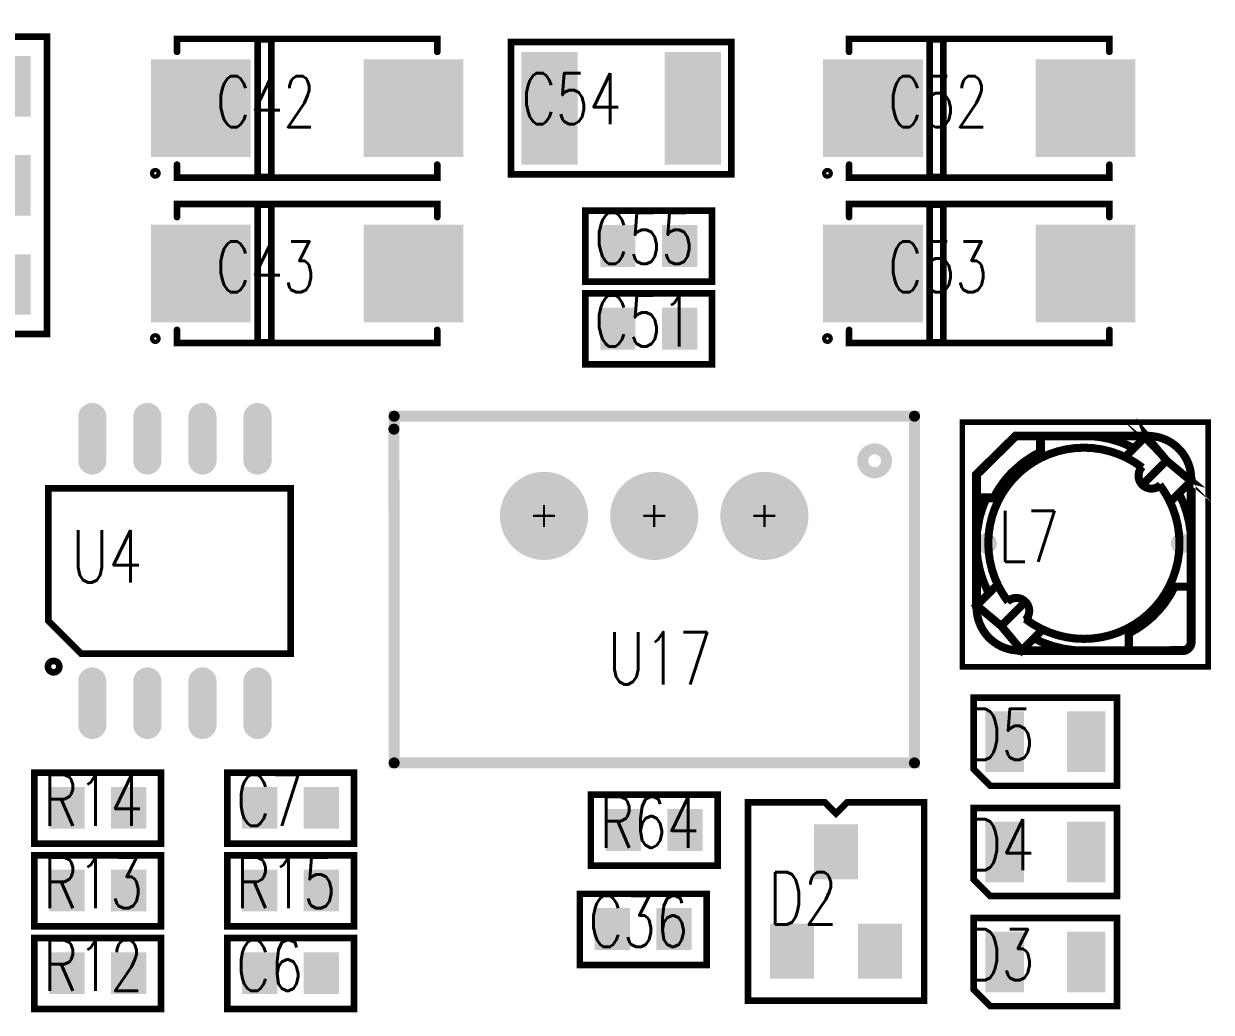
# Model space of a CAD drawing. Extents: x -268 to 95, y -38 to 132.
# Drawn here: x -220.4 to -193.03, y 108.95 to 131.74 of the extents above; entities that cross this region are included whole.
import ezdxf

# ---------------------------------------------------------------- set-up
doc = ezdxf.new("R2010")
doc.units = 0
for name, color, linetype in [('DRIL_NPLTE_THRU_01', 96, 'CONTINUOUS'), ('DRIL_NPLTE_THRU_06', 16, 'CONTINUOUS'), ('DRIL_PLTE_THRU_01', 96, 'CONTINUOUS'), ('DRIL_PLTE_THRU_06', 16, 'CONTINUOUS'), ('DRIL_SYMBOL', 2, 'CONTINUOUS'), ('PADS_BOT', 1, 'CONTINUOUS'), ('PADS_INNER', 3, 'CONTINUOUS'), ('PADS_TOP', 3, 'CONTINUOUS'), ('PART_NAME_26', 255, 'CONTINUOUS'), ('PART_TOP_2DLINE_26', 255, 'CONTINUOUS'), ('PART_TOP_COPPER_26', 255, 'CONTINUOUS')]:
    doc.layers.add(name, color=color, linetype=linetype)
doc.styles.add('W0$1524', font='simplex', dxfattribs={"width": 0.75})
doc.styles.add('W0$2032', font='simplex', dxfattribs={"width": 0.75})

# ---------------------------------------------------------------- blocks, each defined once
blk = doc.blocks.new('SMOOTH_0$1524')
at = {"const_width": 0.0762}
blk.add_lwpolyline([(-0.0381, 0, 1), (0.0381, 0, 1)], format="xyb", close=True, dxfattribs=at)
blk = doc.blocks.new('PART_BODY_TOP_52')
at = {"layer": 'PART_TOP_2DLINE_26', "const_width": 0.1524}
blk.add_lwpolyline([(-1.4605, -0.8255), (-1.4605, 0.8128), (-1.4605, 0.8128), (1.4605, 0.8128), (1.4605, -0.8255), (-1.4605, -0.8255)], dxfattribs=at)
at = {"layer": 'PART_TOP_2DLINE_26'}
for p in [(-1.4605, 0.8128), (-1.4605, 0.8128), (1.4605, 0.8128), (-1.4605, -0.8255), (-1.4605, -0.8255), (1.4605, -0.8255)]:
    blk.add_blockref('SMOOTH_0$1524', p, dxfattribs=at)
blk = doc.blocks.new('DRIL_HOLE_0')
blk.add_lwpolyline([(0, 0, 1), (0, 0, 1)], format="xyb", close=True)
blk = doc.blocks.new('PAD_0')
blk.add_lwpolyline([(0, 0, 1), (0, 0, 1)], format="xyb", close=True)
blk = doc.blocks.new('PAD_1')
at = {"const_width": 0.8128}
blk.add_lwpolyline([(-0.4826, 0), (0.4826, 0)], dxfattribs=at)
blk = doc.blocks.new('STK_TOP_5')
at = {"layer": 'DRIL_PLTE_THRU_01'}
blk.add_blockref('DRIL_HOLE_0', (0, 0), dxfattribs=at)
at = {"layer": 'DRIL_PLTE_THRU_06'}
blk.add_blockref('DRIL_HOLE_0', (0, 0), dxfattribs=at)
at = {"layer": 'PADS_BOT'}
blk.add_blockref('PAD_0', (0, 0), dxfattribs=at)
at = {"layer": 'PADS_INNER'}
blk.add_blockref('PAD_0', (0, 0), dxfattribs=at)
at = {"layer": 'PADS_TOP', "rotation": 90}
blk.add_blockref('PAD_1', (0, 0), dxfattribs=at)
blk = doc.blocks.new('SYM_TOP_4')
for name, p in [('PART_BODY_TOP_52', (0, 0)), ('STK_TOP_5', (-0.7112, 0)), ('STK_TOP_5', (0.7112, 0))]:
    blk.add_blockref(name, p)
blk = doc.blocks.new('PART_TOP_5')
blk.add_blockref('SYM_TOP_4', (0, 0))
at = {"layer": 'PART_NAME_26', "style": 'W0$1524', "width": 0.75}
blk.add_text('C6', height=1.17348, dxfattribs=at).set_placement((-1.25603, -0.4109506667))
blk = doc.blocks.new('PART_TOP_6')
blk.add_blockref('SYM_TOP_4', (0, 0))
at = {"layer": 'PART_NAME_26', "style": 'W0$1524', "width": 0.75}
blk.add_text('C7', height=1.17348, dxfattribs=at).set_placement((-1.25603, -0.4109506667))
blk = doc.blocks.new('PART_TOP_35')
blk.add_blockref('SYM_TOP_4', (0, 0))
at = {"layer": 'PART_NAME_26', "style": 'W0$1524', "width": 0.75}
blk.add_text('C36', height=1.17348, dxfattribs=at).set_placement((-1.25603, -0.4109506667))
blk = doc.blocks.new('PART_BODY_TOP_67')
at = {"layer": 'PART_TOP_2DLINE_26', "const_width": 0.1524}
for points in [[(2.99974, 1.2996333333), (2.99974, 1.6002), (-2.99974, 1.6002), (-2.99974, 1.2996333333)], [(2.99974, -1.2996333333), (2.99974, -1.5997766667), (-2.99974, -1.5997766667), (-2.99974, -1.2996333333)]]:
    blk.add_lwpolyline(points, dxfattribs=at)
at = {"layer": 'PART_TOP_COPPER_26', "const_width": 0.1524}
blk.add_lwpolyline([(-1.143, 1.5875), (-0.8255, 1.5875), (-0.8255, -1.5875), (-1.143, -1.5875)], close=True, dxfattribs=at)
blk.add_lwpolyline([(-3.54838, -1.4998693333, 1), (-3.4510133333, -1.4998693333, 1)], format="xyb", close=True, dxfattribs=at)
at = {"layer": 'PART_TOP_2DLINE_26'}
for p in [(-2.99974, 1.6002), (2.99974, 1.6002), (-2.99974, 1.2996333333), (2.99974, 1.2996333333), (-2.99974, -1.2996333333), (2.99974, -1.2996333333), (-2.99974, -1.5997766667), (2.99974, -1.5997766667)]:
    blk.add_blockref('SMOOTH_0$1524', p, dxfattribs=at)
at = {"layer": 'PART_TOP_COPPER_26'}
for p in [(-1.143, 1.5875), (-0.8255, 1.5875), (-1.143, -1.5875), (-0.8255, -1.5875)]:
    blk.add_blockref('SMOOTH_0$1524', p, dxfattribs=at)
blk = doc.blocks.new('PAD_5')
at = {"const_width": 2.2495933333}
blk.add_lwpolyline([(-1.1497733333, 0), (1.1497733333, 0)], dxfattribs=at)
blk = doc.blocks.new('STK_TOP_22')
at = {"layer": 'DRIL_NPLTE_THRU_01'}
blk.add_blockref('DRIL_HOLE_0', (0, 0), dxfattribs=at)
at = {"layer": 'DRIL_NPLTE_THRU_06'}
blk.add_blockref('DRIL_HOLE_0', (0, 0), dxfattribs=at)
at = {"layer": 'PADS_BOT'}
blk.add_blockref('PAD_0', (0, 0), dxfattribs=at)
at = {"layer": 'PADS_INNER'}
blk.add_blockref('PAD_0', (0, 0), dxfattribs=at)
at = {"layer": 'PADS_TOP'}
blk.add_blockref('PAD_5', (0, 0), dxfattribs=at)
blk = doc.blocks.new('SYM_TOP_19')
for name, p in [('PART_BODY_TOP_67', (0, 0)), ('STK_TOP_22', (-2.44983, 0)), ('STK_TOP_22', (2.44983, 0))]:
    blk.add_blockref(name, p)
blk = doc.blocks.new('PART_TOP_41')
blk.add_blockref('SYM_TOP_19', (0, 0))
at = {"layer": 'PART_NAME_26', "style": 'W0$1524', "width": 0.75}
blk.add_text('C42', height=1.17348, dxfattribs=at).set_placement((-2.1001566667, -0.432964))
blk = doc.blocks.new('PART_TOP_42')
blk.add_blockref('SYM_TOP_19', (0, 0))
at = {"layer": 'PART_NAME_26', "style": 'W0$1524', "width": 0.75}
blk.add_text('C43', height=1.17348, dxfattribs=at).set_placement((-2.1001566667, -0.432964))
blk = doc.blocks.new('PART_TOP_50')
blk.add_blockref('SYM_TOP_4', (0, 0))
at = {"layer": 'PART_NAME_26', "style": 'W0$1524', "width": 0.75}
blk.add_text('C51', height=1.17348, dxfattribs=at).set_placement((-1.25603, -0.4109506667))
blk = doc.blocks.new('PART_TOP_51')
blk.add_blockref('SYM_TOP_19', (0, 0))
at = {"layer": 'PART_NAME_26', "style": 'W0$1524', "width": 0.75}
blk.add_text('C52', height=1.17348, dxfattribs=at).set_placement((-2.1001566667, -0.432964))
blk = doc.blocks.new('PART_TOP_52')
blk.add_blockref('SYM_TOP_19', (0, 0))
at = {"layer": 'PART_NAME_26', "style": 'W0$1524', "width": 0.75}
blk.add_text('C53', height=1.17348, dxfattribs=at).set_placement((-2.1001566667, -0.432964))
blk = doc.blocks.new('PART_BODY_TOP_74')
at = {"layer": 'PART_TOP_2DLINE_26', "const_width": 0.1524}
blk.add_lwpolyline([(2.54, -1.143), (2.54, -1.524), (-2.54, -1.524), (-2.54, 1.524), (2.54, 1.524), (2.54, -1.143)], dxfattribs=at)
at = {"layer": 'PART_TOP_2DLINE_26'}
for p in [(-2.54, 1.524), (2.54, 1.524), (2.54, -1.143), (2.54, -1.143), (-2.54, -1.524), (2.54, -1.524)]:
    blk.add_blockref('SMOOTH_0$1524', p, dxfattribs=at)
blk = doc.blocks.new('PAD_6')
at = {"const_width": 1.2954}
blk.add_lwpolyline([(-1.3000566667, 0), (1.3000566667, 0)], dxfattribs=at)
blk = doc.blocks.new('STK_TOP_29')
at = {"layer": 'DRIL_PLTE_THRU_01'}
blk.add_blockref('DRIL_HOLE_0', (0, 0), dxfattribs=at)
at = {"layer": 'DRIL_PLTE_THRU_06'}
blk.add_blockref('DRIL_HOLE_0', (0, 0), dxfattribs=at)
at = {"layer": 'PADS_BOT'}
blk.add_blockref('PAD_0', (0, 0), dxfattribs=at)
at = {"layer": 'PADS_INNER'}
blk.add_blockref('PAD_0', (0, 0), dxfattribs=at)
at = {"layer": 'PADS_TOP', "rotation": 90}
blk.add_blockref('PAD_6', (0, 0), dxfattribs=at)
blk = doc.blocks.new('SYM_TOP_26')
for name, p in [('STK_TOP_29', (-1.651, 0)), ('STK_TOP_29', (1.651, 0)), ('PART_BODY_TOP_74', (0, 0))]:
    blk.add_blockref(name, p)
blk = doc.blocks.new('PART_TOP_53')
blk.add_blockref('SYM_TOP_26', (0, 0))
at = {"layer": 'PART_NAME_26', "style": 'W0$1524', "width": 0.75}
blk.add_text('C54', height=1.17348, dxfattribs=at).set_placement((-2.2931966667, -0.3635373333))
blk = doc.blocks.new('PART_TOP_54')
blk.add_blockref('SYM_TOP_4', (0, 0))
at = {"layer": 'PART_NAME_26', "style": 'W0$1524', "width": 0.75}
blk.add_text('C55', height=1.17348, dxfattribs=at).set_placement((-1.25603, -0.4109506667))
blk = doc.blocks.new('PART_BODY_TOP_58')
at = {"layer": 'PART_TOP_2DLINE_26', "const_width": 0.1524}
blk.add_lwpolyline([(-2.032, -2.286), (-2.032, 2.286), (-0.254, 2.286), (0, 2.032), (0.254, 2.286), (2.032, 2.286), (2.032, -2.286), (-2.032, -2.286)], dxfattribs=at)
at = {"layer": 'PART_TOP_2DLINE_26'}
for p in [(-2.032, 2.286), (-0.254, 2.286), (0.254, 2.286), (2.032, 2.286), (0, 2.032), (-2.032, -2.286), (-2.032, -2.286), (2.032, -2.286)]:
    blk.add_blockref('SMOOTH_0$1524', p, dxfattribs=at)
blk = doc.blocks.new('PAD_8')
at = {"const_width": 1.016}
blk.add_lwpolyline([(-0.635, 0), (0.635, 0)], dxfattribs=at)
blk = doc.blocks.new('STK_TOP_13')
at = {"layer": 'DRIL_PLTE_THRU_01'}
blk.add_blockref('DRIL_HOLE_0', (0, 0), dxfattribs=at)
at = {"layer": 'DRIL_PLTE_THRU_06'}
blk.add_blockref('DRIL_HOLE_0', (0, 0), dxfattribs=at)
at = {"layer": 'PADS_BOT'}
blk.add_blockref('PAD_0', (0, 0), dxfattribs=at)
at = {"layer": 'PADS_INNER'}
blk.add_blockref('PAD_0', (0, 0), dxfattribs=at)
at = {"layer": 'PADS_TOP', "rotation": 90}
blk.add_blockref('PAD_8', (0, 0), dxfattribs=at)
blk = doc.blocks.new('SYM_TOP_10')
for name, p in [('PART_BODY_TOP_58', (0, 0)), ('STK_TOP_13', (0, 1.143)), ('STK_TOP_13', (-1.016, -1.143)), ('STK_TOP_13', (1.016, -1.143))]:
    blk.add_blockref(name, p)
blk = doc.blocks.new('PART_TOP_68')
blk.add_blockref('SYM_TOP_10', (0, 0))
at = {"layer": 'PART_NAME_26', "style": 'W0$2032', "width": 0.75}
blk.add_text('D2', height=1.20904, dxfattribs=at).set_placement((-1.5574433333, -0.5302246667))
blk = doc.blocks.new('PART_BODY_TOP_76')
at = {"layer": 'PART_TOP_2DLINE_26', "const_width": 0.1524}
blk.add_lwpolyline([(-1.524, 1.016), (1.651, 1.016), (1.651, -1.016), (-1.27, -1.016), (-1.651, -0.635), (-1.651, 1.016), (-1.524, 1.016)], dxfattribs=at)
at = {"layer": 'PART_TOP_2DLINE_26'}
for p in [(-1.651, 1.016), (-1.524, 1.016), (-1.524, 1.016), (1.651, 1.016), (-1.651, -0.635), (-1.27, -1.016), (1.651, -1.016)]:
    blk.add_blockref('SMOOTH_0$1524', p, dxfattribs=at)
blk = doc.blocks.new('PAD_9')
at = {"const_width": 0.889}
blk.add_lwpolyline([(-0.6985, 0), (0.6985, 0)], dxfattribs=at)
blk = doc.blocks.new('STK_TOP_31')
at = {"layer": 'DRIL_PLTE_THRU_01'}
blk.add_blockref('DRIL_HOLE_0', (0, 0), dxfattribs=at)
at = {"layer": 'DRIL_PLTE_THRU_06'}
blk.add_blockref('DRIL_HOLE_0', (0, 0), dxfattribs=at)
at = {"layer": 'PADS_BOT'}
blk.add_blockref('PAD_0', (0, 0), dxfattribs=at)
at = {"layer": 'PADS_INNER'}
blk.add_blockref('PAD_0', (0, 0), dxfattribs=at)
at = {"layer": 'PADS_TOP', "rotation": 90}
blk.add_blockref('PAD_9', (0, 0), dxfattribs=at)
blk = doc.blocks.new('SYM_TOP_28')
for name, p in [('STK_TOP_31', (-0.9398, 0)), ('STK_TOP_31', (0.9398, 0)), ('PART_BODY_TOP_76', (0, 0))]:
    blk.add_blockref(name, p)
blk = doc.blocks.new('PART_TOP_69')
blk.add_blockref('SYM_TOP_28', (0, 0))
at = {"layer": 'PART_NAME_26', "style": 'W0$1524', "width": 0.75}
blk.add_text('D3', height=1.17348, dxfattribs=at).set_placement((-1.80086, -0.4168773333))
blk = doc.blocks.new('PART_TOP_70')
blk.add_blockref('SYM_TOP_28', (0, 0))
at = {"layer": 'PART_NAME_26', "style": 'W0$1524', "width": 0.75}
blk.add_text('D4', height=1.17348, dxfattribs=at).set_placement((-1.80086, -0.4168773333))
blk = doc.blocks.new('PART_TOP_71')
blk.add_blockref('SYM_TOP_28', (0, 0))
at = {"layer": 'PART_NAME_26', "style": 'W0$1524', "width": 0.75}
blk.add_text('D5', height=1.17348, dxfattribs=at).set_placement((-1.80086, -0.4168773333))
blk = doc.blocks.new('SMOOTH_0$127')
at = {"const_width": 0.0635}
blk.add_lwpolyline([(-0.03175, 0, 1), (0.03175, 0, 1)], format="xyb", close=True, dxfattribs=at)
blk = doc.blocks.new('PART_BODY_TOP_65')
at = {"layer": 'PART_TOP_2DLINE_26'}
for points, const_width in [([(-2.80162, -2.8448), (-2.80162, 2.794), (2.86258, 2.794), (2.86258, -2.8448), (-2.80162, -2.8448)], 0.127), ([(-1.0291233333, 2.0963466667), (-1.0291233333, 2.4519466667), (-1.5616766667, 2.4519466667), (-2.4502533333, 1.5781866667), (-2.4502533333, 1.0786533333), (-2.0861866667, 1.0786533333), (-2.06502, 1.1192933333), (-2.0349633333, 1.1730566667), (-2.0032133333, 1.2259733333), (-1.9706166667, 1.2780433333), (-1.86436, 1.42875), (-1.82626, 1.4765866667), (-1.7873133333, 1.524), (-1.7470966667, 1.5701433333), (-1.70561, 1.6150166667), (-1.6628533333, 1.6590433333), (-1.4334066667, 1.8613966667), (-1.3843, 1.8982266667), (-1.17856, 2.0328466667), (-1.12522, 2.0633266667), (-1.01473, 2.11963), (-0.99187, 2.0734866667), (-1.0460566667, 2.0463933333), (-1.09982, 2.01803), (-1.15189, 1.9883966667), (-1.35382, 1.8571633333), (-1.4012333333, 1.82118), (-1.4943666667, 1.7454033333), (-1.53924, 1.70561), (-1.5832666667, 1.66497), (-1.6264466667, 1.62306), (-1.66751, 1.5803033333), (-1.70815, 1.5358533333), (-1.74752, 1.49098), (-1.8588566667, 1.3495866667), (-1.89357, 1.30048), (-1.9896666667, 1.1476566667), (-2.0193, 1.0951633333), (-2.05486, 1.0270066667), (-2.5019, 1.0270066667), (-2.5019, 1.6002), (-1.58242, 2.5035933333), (-0.9774766667, 2.5035933333), (-0.9774766667, 2.0963466667), (-1.0291233333, 2.0963466667)], 0.1524), ([(-1.58242, 2.5035933333), (1.4321366667, 2.5035933333), (1.4321366667, 2.4519466667), (-1.5616766667, 2.4519466667)], 0.1524), ([(-0.00127, 2.4947033333), (0.24638, 2.4824266667), (0.3437466667, 2.4709966667), (0.3920066667, 2.4638), (0.62865, 2.41427), (0.6747933333, 2.4019933333), (0.7209366667, 2.3884466667), (0.7662333333, 2.3740533333), (0.81153, 2.3592366667), (0.9444566667, 2.30886), (0.98806, 2.2906566667), (1.03124, 2.2711833333), (1.1578166667, 2.2098), (1.143, 2.1797433333), (1.0176933333, 2.2411266667), (0.93218, 2.2779566667), (0.889, 2.2957366667), (0.8009466667, 2.32791), (0.7564966667, 2.3427266667), (0.7112, 2.3566966667), (0.6206066667, 2.38252), (0.5744633333, 2.39395), (0.52832, 2.4045333333), (0.38735, 2.4312033333), (0.3395133333, 2.4384), (0.2434166667, 2.44983), (-0.0016933333, 2.4616833333), (-0.00127, 2.4947033333)], 0.1524), ([(-2.5019, 1.6002), (-2.5019, -1.43002), (-2.4502533333, -1.43002), (-2.4502533333, 1.5781866667)], 0.1524), ([(-2.20726, -1.1561233333), (-2.2690666667, -1.0295466667), (-2.28854, -0.9863666667), (-2.3067433333, -0.9427633333), (-2.35712, -0.8098366667), (-2.3719366667, -0.76454), (-2.38633, -0.71882), (-2.3998766667, -0.6731), (-2.4121533333, -0.6269566667), (-2.4616833333, -0.3903133333), (-2.46888, -0.3420533333), (-2.47523, -0.29337), (-2.48031, -0.2446866667), (-2.4925866667, 0.0033866667), (-2.4892, 0.13843), (-2.48285, 0.22733), (-2.4786166667, 0.27178), (-2.4731133333, 0.3158066667), (-2.46761, 0.35941), (-2.4608366667, 0.4030133333), (-2.4451733333, 0.48895), (-2.4367066667, 0.5317066667), (-2.42697, 0.5744633333), (-2.41681, 0.6163733333), (-2.4058033333, 0.6582833333), (-2.35458, 0.82296), (-2.3401866667, 0.8636), (-2.32537, 0.9033933333), (-2.3092833333, 0.9427633333), (-2.27584, 1.02108), (-2.25806, 1.0600266667), (-2.2280033333, 1.0460566667), (-2.2788033333, 0.9304866667), (-2.29362, 0.89154), (-2.3092833333, 0.85217), (-2.3232533333, 0.8128), (-2.37363, 0.6498166667), (-2.3846366667, 0.60833), (-2.39522, 0.5668433333), (-2.4405166667, 0.3119966667), (-2.44602, 0.2683933333), (-2.44983, 0.22479), (-2.45618, 0.13716), (-2.4595666667, 0.00381), (-2.4477133333, -0.2413), (-2.44221, -0.2891366667), (-2.4362833333, -0.3373966667), (-2.4290866667, -0.38481), (-2.4024166667, -0.52578), (-2.3918333333, -0.5723466667), (-2.3804033333, -0.6180666667), (-2.3681266667, -0.6637866667), (-2.35458, -0.7090833333), (-2.34061, -0.7539566667), (-2.3257933333, -0.79883), (-2.31013, -0.8428566667), (-2.29362, -0.88646), (-2.2762633333, -0.9300633333), (-2.25806, -0.97282), (-2.23901, -1.016), (-2.1776266667, -1.1408833333), (-2.20726, -1.1561233333)], 0.1524), ([(-1.33731, -1.3555133333), (-1.8956866667, -1.9143133333), (-1.9193933333, -1.89103), (-1.3605933333, -1.33223), (-1.33731, -1.3555133333)], 0.1524)]:
    blk.add_lwpolyline(points, dxfattribs=dict(at, const_width=const_width))
at = {"layer": 'PART_TOP_2DLINE_26', "const_width": 0.1524}
for points in [[(1.91643, 1.8978033333), (1.3580533333, 1.3394266667), (1.33477, 1.36271), (1.8931466667, 1.9210866667), (1.91643, 1.8978033333), (1.905, 1.9096566667), (2.46888, 1.4393333333), (2.4722666667, 1.4380633333, 0.0082905039), (2.4731133333, 1.4842066667, 0.4142135624), (1.4791266667, 2.4781933333, 0.009163235), (1.4334066667, 2.4773466667), (1.4346766667, 2.47396), (1.905, 1.9096566667), (1.9155833333, 1.9223566667), (2.4769233333, 1.45415), (2.45618, 1.4600766667, -0.0008726648), (2.45618, 1.4842066667, 0.4142135624), (1.4791266667, 2.4616833333, 0.0008726648), (1.4575366667, 2.46126), (1.44907, 2.4824266667), (1.9177, 1.92024), (1.8923, 1.8990733333), (1.4202833333, 2.46507), (1.4088533333, 2.49301, -0.0157092553), (1.4778566667, 2.49555, -0.4142135624), (2.49047, 1.48336, -0.0143999615), (2.48793, 1.4156266667), (2.4604133333, 1.4245166667), (1.8944166667, 1.8969566667), (1.9155833333, 1.9223566667), (1.4329833333, 2.50063), (0.9199033333, 1.9871266667, -0.05284532), (1.3224933333, 1.7445566667), (1.34239, 1.7712266667, 0.0475961146), (0.9762066667, 1.9968633333), (1.4308666667, 2.4515233333), (1.8944166667, 1.8969566667), (2.4464433333, 1.4359466667), (1.9922066667, 0.9812866667, 0.0493455448), (1.7555633333, 1.3610166667, -0.1957391113), (1.5578666667, 1.2797366667, -0.4142135624), (1.2755033333, 1.5621, -0.1803788929), (1.3453533333, 1.74752), (1.31953, 1.7682633333, 0.1799283993), (1.2424833333, 1.5621, 0.4142135624), (1.55702, 1.2475633333, 0.1664456375), (1.75006, 1.3136033333, -0.0467215092), (1.9642666667, 0.9622366667), (1.98247, 0.9249833333), (2.49555, 1.4380633333), (1.9155833333, 1.9223566667)], [(-1.2454466667, -1.55448, -0.1664456375), (-1.3114866667, -1.74752, 0.1610692276), (-0.0008466667, -2.1835533333, 0.4142135624), (2.1860933333, 0.0033866667, 0.163308279), (1.7394766667, 1.3275733333), (1.7661466667, 1.3470466667, -0.163308279), (2.2191133333, 0.0033866667, -0.4142135624), (-0.0016933333, -2.21742, -0.1651006682), (-1.3593233333, -1.75387, 0.1961921999), (-1.27762, -1.55575, 0.4142135624), (-1.5604066667, -1.2729633333, 0.1961921999), (-1.7585266667, -1.3542433333, -0.1651006682), (-2.2220766667, 0.0033866667, -0.4142135624), (-0.00127, 2.2241933333, -0.1651006682), (1.35636, 1.7610666667, 0.1966453661), (1.2746566667, 1.5625233333, 0.4137024596), (1.55702, 1.2805833333, 0.1812800931), (1.74244, 1.35001), (1.7631833333, 1.32461, -0.1799283993), (1.55702, 1.24714, -0.4142135624), (1.2424833333, 1.5616766667, -0.1664456375), (1.3085233333, 1.7547166667, 0.1610692276), (-0.0021166667, 2.1911733333, 0.4142135624), (-2.1886333333, 0.0042333333, 0.1619646581), (-1.7521766667, -1.3064066667), (-1.7661466667, -1.3174133333), (-1.74498, -1.3432366667, -0.1803788929), (-1.55956, -1.2733866667, -0.4142135624), (-1.27762, -1.5553266667, -0.1966453661), (-1.3589, -1.75387, 0.0502203722), (-0.97917, -1.9896666667), (-1.43383, -2.44475), (-1.89484, -1.8923), (-2.4494066667, -1.42875), (-1.9947466667, -0.97409, 0.0480334445), (-1.7686866667, -1.3402733333), (-1.74244, -1.3208, -0.0545956866), (-1.98501, -0.9177866667), (-2.4985133333, -1.4308666667), (-1.92024, -1.9134666667), (-1.4359466667, -2.4938566667), (-0.92202, -1.97993, -0.0515327576), (-1.3114866667, -1.7479433333, 0.1651006682), (-1.2454466667, -1.55448, 0.4142135624), (-1.55956, -1.2403666667, 0.1803788929), (-1.7661466667, -1.3174133333), (-1.7521766667, -1.3064066667, -0.1664456375), (-1.55956, -1.2403666667)], [(2.2733, -2.4870833333), (1.01854, -2.4870833333), (1.01854, -2.0620566667, 0.1664456375), (2.07772, -0.9889066667), (2.1073533333, -1.0037233333, -0.1646524745), (1.05156, -2.0828), (1.05156, -2.4540633333), (2.2876933333, -2.45364, 0.3689194771), (2.4553333333, -2.28473), (2.45618, -1.0126133333), (2.0925366667, -1.0126133333), (2.0925366667, -0.9795933333), (2.4892, -0.9795933333), (2.4892, -2.2724533333, -0.4116598905), (2.2728766667, -2.4870833333), (2.2728766667, -2.4963966667, 0.4131915413), (2.4985133333, -2.2716066667), (2.4985133333, 1.4372166667), (2.4464433333, 1.4372166667), (2.4464433333, -2.2716066667, -0.3908893681), (2.286, -2.4443266667), (-1.4351, -2.44475), (-1.4351, -2.4963966667), (2.27457, -2.4963966667)], [(2.2042966667, 1.16332, -0.1214560422), (2.4892, 0.0071966667), (2.4892, 0.00381), (2.45618, 0.0033866667), (2.45618, 0.0080433333, 0.1214560422), (2.1746633333, 1.14808), (2.2042966667, 1.16332)], [(-1.4507633333, -2.47396), (-1.9193933333, -1.9121966667), (-1.89357, -1.89103), (-1.42113, -2.45745), (-1.4126633333, -2.4849666667, -0.0157092553), (-1.47955, -2.4870833333, -0.4142135624), (-2.4921633333, -1.47447, -0.0152728183), (-2.4900466667, -1.40462), (-2.46126, -1.41732), (-1.8956866667, -1.8889133333), (-1.9172766667, -1.9143133333), (-2.4578733333, -1.45542, 0.0013089977), (-2.4582966667, -1.4761633333, 0.4142135624), (-1.48082, -2.45364, 0.0026179999), (-1.4571133333, -2.4532166667), (-1.4507633333, -2.47396), (-1.4351, -2.4693033333), (-1.4359466667, -2.4659166667), (-1.9066933333, -1.9016133333), (-2.47015, -1.4317133333), (-2.47396, -1.43002, 0.0082905039), (-2.4748066667, -1.4761633333, 0.4142135624), (-1.48082, -2.47015, 0.009163235), (-1.4351, -2.4693033333)], [(-0.0046566667, -2.48793, -0.1214560422), (-1.1654366667, -2.19964), (-1.15062, -2.17043, 0.1210132968), (-0.0042333333, -2.4544866667), (-0.00127, -2.4544866667), (-0.0016933333, -2.48793)]]:
    blk.add_lwpolyline(points, format="xyb", dxfattribs=at)
at = {"layer": 'PART_TOP_2DLINE_26'}
for name, p in [('SMOOTH_0$127', (-2.80162, 2.794)), ('SMOOTH_0$127', (2.86258, 2.794)), ('SMOOTH_0$1524', (-1.58242, 2.5035933333)), ('SMOOTH_0$1524', (-1.5616766667, 2.4519466667)), ('SMOOTH_0$1524', (-1.5616766667, 2.4519466667)), ('SMOOTH_0$1524', (-1.0291233333, 2.4519466667)), ('SMOOTH_0$1524', (-0.00127, 2.4947033333)), ('SMOOTH_0$1524', (0.24638, 2.4824266667)), ('SMOOTH_0$1524', (0.3437466667, 2.4709966667)), ('SMOOTH_0$1524', (0.3920066667, 2.4638)), ('SMOOTH_0$1524', (0.62865, 2.41427)), ('SMOOTH_0$1524', (0.6747933333, 2.4019933333)), ('SMOOTH_0$1524', (0.7209366667, 2.3884466667)), ('SMOOTH_0$1524', (1.4321366667, 2.5035933333)), ('SMOOTH_0$1524', (1.4321366667, 2.4519466667)), ('SMOOTH_0$1524', (0.7662333333, 2.3740533333)), ('SMOOTH_0$1524', (-1.0291233333, 2.0963466667)), ('SMOOTH_0$1524', (1.8931466667, 1.9210866667)), ('SMOOTH_0$1524', (1.905, 1.9096566667)), ('SMOOTH_0$1524', (1.91643, 1.8978033333)), ('SMOOTH_0$1524', (1.91643, 1.8978033333)), ('SMOOTH_0$1524', (-2.5019, 1.6002)), ('SMOOTH_0$1524', (-2.4502533333, 1.5781866667)), ('SMOOTH_0$1524', (-2.4502533333, 1.5781866667)), ('SMOOTH_0$1524', (-1.86436, 1.42875)), ('SMOOTH_0$1524', (-1.82626, 1.4765866667)), ('SMOOTH_0$1524', (1.33477, 1.36271)), ('SMOOTH_0$1524', (1.3580533333, 1.3394266667)), ('SMOOTH_0$1524', (2.46888, 1.4393333333)), ('SMOOTH_0$1524', (2.4722666667, 1.4380633333)), ('SMOOTH_0$1524', (2.4731133333, 1.4842066667)), ('SMOOTH_0$1524', (-2.4502533333, 1.0786533333)), ('SMOOTH_0$1524', (-2.0861866667, 1.0786533333)), ('SMOOTH_0$1524', (-2.06502, 1.1192933333)), ('SMOOTH_0$1524', (-2.0349633333, 1.1730566667)), ('SMOOTH_0$1524', (-2.0032133333, 1.2259733333)), ('SMOOTH_0$1524', (-1.9706166667, 1.2780433333)), ('SMOOTH_0$1524', (2.2042966667, 1.16332)), ('SMOOTH_0$1524', (2.4892, 0.0071966667)), ('SMOOTH_0$1524', (-2.3719366667, -0.76454)), ('SMOOTH_0$1524', (-2.35712, -0.8098366667)), ('SMOOTH_0$1524', (-2.3067433333, -0.9427633333)), ('SMOOTH_0$1524', (-2.28854, -0.9863666667)), ('SMOOTH_0$1524', (-2.2690666667, -1.0295466667)), ('SMOOTH_0$1524', (-2.20726, -1.1561233333)), ('SMOOTH_0$1524', (2.07772, -0.9889066667)), ('SMOOTH_0$1524', (2.0925366667, -0.9795933333)), ('SMOOTH_0$1524', (2.0925366667, -1.0126133333)), ('SMOOTH_0$1524', (2.1073533333, -1.0037233333)), ('SMOOTH_0$1524', (2.45618, -1.0126133333)), ('SMOOTH_0$1524', (2.4892, -0.9795933333)), ('SMOOTH_0$1524', (-2.5019, -1.43002)), ('SMOOTH_0$1524', (-2.4502533333, -1.43002)), ('SMOOTH_0$1524', (-1.3605933333, -1.33223)), ('SMOOTH_0$1524', (-1.33731, -1.3555133333)), ('SMOOTH_0$1524', (-1.33731, -1.3555133333)), ('SMOOTH_0$1524', (-1.2454466667, -1.55448)), ('SMOOTH_0$1524', (-1.9193933333, -1.89103)), ('SMOOTH_0$1524', (-1.9193933333, -1.9121966667)), ('SMOOTH_0$1524', (-1.8956866667, -1.9143133333)), ('SMOOTH_0$1524', (-1.89357, -1.89103)), ('SMOOTH_0$1524', (-1.3114866667, -1.74752)), ('SMOOTH_0$1524', (-1.1654366667, -2.19964)), ('SMOOTH_0$1524', (-1.15062, -2.17043)), ('SMOOTH_0$1524', (-0.0008466667, -2.1835533333)), ('SMOOTH_0$1524', (1.01854, -2.0620566667)), ('SMOOTH_0$1524', (1.05156, -2.0828)), ('SMOOTH_0$1524', (-1.47955, -2.4870833333)), ('SMOOTH_0$1524', (-1.4507633333, -2.47396)), ('SMOOTH_0$1524', (-1.42113, -2.45745)), ('SMOOTH_0$1524', (-1.4126633333, -2.4849666667)), ('SMOOTH_0$1524', (-0.0046566667, -2.48793)), ('SMOOTH_0$1524', (-0.0042333333, -2.4544866667)), ('SMOOTH_0$1524', (1.01854, -2.4870833333)), ('SMOOTH_0$1524', (1.05156, -2.4540633333)), ('SMOOTH_0$1524', (2.2733, -2.4870833333)), ('SMOOTH_0$1524', (2.2876933333, -2.45364)), ('SMOOTH_0$1524', (2.4553333333, -2.28473)), ('SMOOTH_0$1524', (2.4892, -2.2724533333)), ('SMOOTH_0$127', (-2.80162, -2.8448)), ('SMOOTH_0$127', (-2.80162, -2.8448)), ('SMOOTH_0$127', (2.86258, -2.8448))]:
    blk.add_blockref(name, p, dxfattribs=at)
blk = doc.blocks.new('PAD_32')
at = {"const_width": 0.2370666667}
blk.add_lwpolyline([(0, -0.1185333333, 1), (0, 0.1185333333, 1)], format="xyb", close=True, dxfattribs=at)
blk = doc.blocks.new('STK_TOP_20')
at = {"layer": 'DRIL_PLTE_THRU_01'}
blk.add_blockref('DRIL_HOLE_0', (0, 0), dxfattribs=at)
at = {"layer": 'DRIL_PLTE_THRU_06'}
blk.add_blockref('DRIL_HOLE_0', (0, 0), dxfattribs=at)
at = {"layer": 'PADS_BOT'}
blk.add_blockref('PAD_0', (0, 0), dxfattribs=at)
at = {"layer": 'PADS_INNER'}
blk.add_blockref('PAD_0', (0, 0), dxfattribs=at)
at = {"layer": 'PADS_TOP'}
blk.add_blockref('PAD_32', (0, 0), dxfattribs=at)
blk = doc.blocks.new('SYM_TOP_17')
for name, p in [('PART_BODY_TOP_65', (0, 0)), ('STK_TOP_20', (-2.24282, 0)), ('STK_TOP_20', (2.2407033333, 0.00127))]:
    blk.add_blockref(name, p)
blk = doc.blocks.new('PART_TOP_107')
blk.add_blockref('SYM_TOP_17', (0, 0))
at = {"layer": 'PART_NAME_26', "style": 'W0$1524', "width": 0.75}
blk.add_text('L7', height=1.17348, dxfattribs=at).set_placement((-1.96342, -0.4206873333))
blk = doc.blocks.new('PART_TOP_126')
blk.add_blockref('SYM_TOP_4', (0, 0))
at = {"layer": 'PART_NAME_26', "style": 'W0$1524', "width": 0.75}
blk.add_text('R12', height=1.17348, dxfattribs=at).set_placement((-1.25603, -0.4109506667))
blk = doc.blocks.new('PART_TOP_127')
blk.add_blockref('SYM_TOP_4', (0, 0))
at = {"layer": 'PART_NAME_26', "style": 'W0$1524', "width": 0.75}
blk.add_text('R13', height=1.17348, dxfattribs=at).set_placement((-1.25603, -0.4109506667))
blk = doc.blocks.new('PART_TOP_128')
blk.add_blockref('SYM_TOP_4', (0, 0))
at = {"layer": 'PART_NAME_26', "style": 'W0$1524', "width": 0.75}
blk.add_text('R14', height=1.17348, dxfattribs=at).set_placement((-1.25603, -0.4109506667))
blk = doc.blocks.new('PART_TOP_129')
blk.add_blockref('SYM_TOP_4', (0, 0))
at = {"layer": 'PART_NAME_26', "style": 'W0$1524', "width": 0.75}
blk.add_text('R15', height=1.17348, dxfattribs=at).set_placement((-1.25603, -0.4109506667))
blk = doc.blocks.new('PART_TOP_178')
blk.add_blockref('SYM_TOP_4', (0, 0))
at = {"layer": 'PART_NAME_26', "style": 'W0$1524', "width": 0.75}
blk.add_text('R64', height=1.17348, dxfattribs=at).set_placement((-1.25603, -0.4109506667))
blk = doc.blocks.new('PART_BODY_TOP_55')
at = {"layer": 'PART_TOP_2DLINE_26', "const_width": 0.1524}
blk.add_lwpolyline([(-1.016, 1.905), (-0.254, 1.143), (4.572, 1.143), (4.572, 4.953), (-1.016, 4.953), (-1.016, 1.905)], dxfattribs=at)
at = {"layer": 'PART_TOP_COPPER_26', "const_width": 0.1524}
blk.add_lwpolyline([(-1.0227793333, 0.84328, 1), (-0.7586073333, 0.84328, 1)], format="xyb", close=True, dxfattribs=at)
at = {"layer": 'PART_TOP_2DLINE_26'}
for p in [(-1.016, 4.953), (4.572, 4.953), (-1.016, 1.905), (-1.016, 1.905), (-0.254, 1.143), (4.572, 1.143)]:
    blk.add_blockref('SMOOTH_0$1524', p, dxfattribs=at)
blk = doc.blocks.new('PAD_36')
at = {"const_width": 0.3246966667}
blk.add_lwpolyline([(-0.5008033333, -0.162348), (0.5008033333, -0.162348, 1), (0.5008033333, 0.162348), (-0.5008033333, 0.162348, 1)], format="xyb", close=True, dxfattribs=at)
blk = doc.blocks.new('STK_TOP_10')
at = {"layer": 'DRIL_PLTE_THRU_01'}
blk.add_blockref('DRIL_HOLE_0', (0, 0), dxfattribs=at)
at = {"layer": 'DRIL_PLTE_THRU_06'}
blk.add_blockref('DRIL_HOLE_0', (0, 0), dxfattribs=at)
at = {"layer": 'PADS_BOT'}
blk.add_blockref('PAD_0', (0, 0), dxfattribs=at)
at = {"layer": 'PADS_INNER'}
blk.add_blockref('PAD_0', (0, 0), dxfattribs=at)
at = {"layer": 'PADS_TOP', "rotation": 90}
blk.add_blockref('PAD_36', (0, 0), dxfattribs=at)
blk = doc.blocks.new('SYM_TOP_7')
for name, p in [('STK_TOP_10', (0, 6.096)), ('STK_TOP_10', (1.27, 6.096)), ('STK_TOP_10', (2.54, 6.096)), ('STK_TOP_10', (3.81, 6.096)), ('PART_BODY_TOP_55', (0, 0)), ('STK_TOP_10', (0, 0)), ('STK_TOP_10', (1.27, 0)), ('STK_TOP_10', (2.54, 0)), ('STK_TOP_10', (3.81, 0))]:
    blk.add_blockref(name, p)
blk = doc.blocks.new('PART_TOP_204')
blk.add_blockref('SYM_TOP_7', (0, 0))
at = {"layer": 'PART_NAME_26', "style": 'W0$2032', "width": 0.75}
blk.add_text('U4', height=1.20904, dxfattribs=at).set_placement((-0.4796366667, 2.779818))
blk = doc.blocks.new('PART_BODY_TOP_53')
at = {"layer": 'PART_TOP_2DLINE_26', "const_width": 0.1524}
blk.add_lwpolyline([(-3.429, -4.5466), (-3.429, 4.5466), (3.429, 4.5466), (3.429, -4.5466), (-3.429, -4.5466)], dxfattribs=at)
at = {"layer": 'PART_TOP_2DLINE_26'}
for p in [(-3.429, 4.5466), (3.429, 4.5466), (-3.429, -4.5466), (-3.429, -4.5466), (3.429, -4.5466)]:
    blk.add_blockref('SMOOTH_0$1524', p, dxfattribs=at)
blk = doc.blocks.new('PAD_40')
at = {"const_width": 1.397}
blk.add_lwpolyline([(-0.8636, 0), (0.8636, 0)], dxfattribs=at)
blk = doc.blocks.new('STK_TOP_7')
at = {"layer": 'DRIL_PLTE_THRU_01'}
blk.add_blockref('DRIL_HOLE_0', (0, 0), dxfattribs=at)
at = {"layer": 'DRIL_PLTE_THRU_06'}
blk.add_blockref('DRIL_HOLE_0', (0, 0), dxfattribs=at)
at = {"layer": 'PADS_BOT'}
blk.add_blockref('PAD_0', (0, 0), dxfattribs=at)
at = {"layer": 'PADS_INNER'}
blk.add_blockref('PAD_0', (0, 0), dxfattribs=at)
at = {"layer": 'PADS_TOP', "rotation": 90}
blk.add_blockref('PAD_40', (0, 0), dxfattribs=at)
blk = doc.blocks.new('PAD_41')
at = {"const_width": 1.7272}
blk.add_lwpolyline([(-2.0066, 0), (2.0066, 0)], dxfattribs=at)
blk = doc.blocks.new('STK_TOP_8')
at = {"layer": 'DRIL_PLTE_THRU_01'}
blk.add_blockref('DRIL_HOLE_0', (0, 0), dxfattribs=at)
at = {"layer": 'DRIL_PLTE_THRU_06'}
blk.add_blockref('DRIL_HOLE_0', (0, 0), dxfattribs=at)
at = {"layer": 'PADS_BOT'}
blk.add_blockref('PAD_0', (0, 0), dxfattribs=at)
at = {"layer": 'PADS_INNER'}
blk.add_blockref('PAD_0', (0, 0), dxfattribs=at)
at = {"layer": 'PADS_TOP'}
blk.add_blockref('PAD_41', (0, 0), dxfattribs=at)
blk = doc.blocks.new('SYM_TOP_5')
for name, p in [('PART_BODY_TOP_53', (0, 0)), ('STK_TOP_8', (0, 3.302)), ('STK_TOP_7', (-2.286, -3.302)), ('STK_TOP_7', (0, -3.302)), ('STK_TOP_7', (2.286, -3.302))]:
    blk.add_blockref(name, p)
blk = doc.blocks.new('PART_TOP_216')
blk.add_blockref('SYM_TOP_5', (0, 0))
at = {"layer": 'PART_NAME_26', "style": 'W0$2032', "width": 0.75}
blk.add_text('U16', height=1.20904, dxfattribs=at).set_placement((-1.8343033333, -0.482388))
blk = doc.blocks.new('SMOOTH_0$254')
at = {"const_width": 0.127}
blk.add_lwpolyline([(-0.0635, 0, 1), (0.0635, 0, 1)], format="xyb", close=True, dxfattribs=at)
blk = doc.blocks.new('PART_BODY_TOP_70')
at = {"layer": 'PART_TOP_2DLINE_26', "const_width": 0.254}
blk.add_lwpolyline([(-5.9944, -5.69468), (5.99948, -5.69468), (5.99948, 2.2978533333), (-5.9944, 2.2978533333), (-5.99948, 1.9998266667), (-5.9944, -5.69468)], dxfattribs=at)
at = {"layer": 'PART_TOP_COPPER_26', "const_width": 0.254}
blk.add_lwpolyline([(4.8053913333, 1.27, 1), (5.3546073333, 1.27, 1)], format="xyb", close=True, dxfattribs=at)
at = {"layer": 'PART_TOP_2DLINE_26'}
for p in [(-5.9944, 2.2978533333), (5.99948, 2.2978533333), (-5.99948, 1.9998266667), (-5.9944, -5.69468), (-5.9944, -5.69468), (5.99948, -5.69468)]:
    blk.add_blockref('SMOOTH_0$254', p, dxfattribs=at)
blk = doc.blocks.new('DRIL_SYMBOL_1$09982')
at = {"layer": 'DRIL_SYMBOL', "const_width": 0.0508}
for points in [[(0, -0.254), (0, 0.254)], [(-0.254, 0), (0.254, 0)]]:
    blk.add_lwpolyline(points, dxfattribs=at)
blk = doc.blocks.new('DRIL_HOLE_1$09982')
at = {"const_width": 0.54991}
blk.add_lwpolyline([(-0.2749546667, 0, 1), (0.2749546667, 0, 1)], format="xyb", close=True, dxfattribs=at)
blk.add_blockref('DRIL_SYMBOL_1$09982', (0, 0))
blk = doc.blocks.new('PAD_43')
at = {"const_width": 1.016}
blk.add_lwpolyline([(0, -0.508, 1), (0, 0.508, 1)], format="xyb", close=True, dxfattribs=at)
blk = doc.blocks.new('STK_TOP_25')
at = {"layer": 'DRIL_PLTE_THRU_01'}
blk.add_blockref('DRIL_HOLE_1$09982', (0, 0), dxfattribs=at)
at = {"layer": 'DRIL_PLTE_THRU_06'}
blk.add_blockref('DRIL_HOLE_1$09982', (0, 0), dxfattribs=at)
at = {"layer": 'PADS_BOT'}
blk.add_blockref('PAD_43', (0, 0), dxfattribs=at)
at = {"layer": 'PADS_INNER'}
blk.add_blockref('PAD_43', (0, 0), dxfattribs=at)
at = {"layer": 'PADS_TOP'}
blk.add_blockref('PAD_43', (0, 0), dxfattribs=at)
blk = doc.blocks.new('SYM_TOP_22')
for name, p in [('PART_BODY_TOP_70', (0, 0)), ('STK_TOP_25', (-2.54, 0)), ('STK_TOP_25', (0, 0)), ('STK_TOP_25', (2.54, 0))]:
    blk.add_blockref(name, p)
blk = doc.blocks.new('PART_TOP_217')
blk.add_blockref('SYM_TOP_22', (0, 0))
at = {"layer": 'PART_NAME_26', "style": 'W0$2032', "width": 0.75}
blk.add_text('U17', height=1.20904, dxfattribs=at).set_placement((-1.0723033333, -3.8864113333))

msp = doc.modelspace()

# ---------------------------------------------------------------- block references
for name, p in [('PART_TOP_53', (-206.629, 129.794)), ('PART_TOP_41', (-213.868, 129.794)), ('PART_TOP_51', (-198.374, 129.794)), ('PART_TOP_42', (-213.868, 125.984)), ('PART_TOP_52', (-198.374, 125.984)), ('PART_TOP_54', (-205.994, 126.619)), ('PART_TOP_50', (-205.994, 124.714)), ('PART_TOP_204', (-218.821, 116.078)), ('PART_TOP_217', (-205.867, 120.396)), ('PART_TOP_107', (-195.961, 119.761)), ('PART_TOP_71', (-196.85, 115.189)), ('PART_TOP_128', (-218.694, 113.665)), ('PART_TOP_6', (-214.249, 113.665)), ('PART_TOP_178', (-205.867, 113.157)), ('PART_TOP_68', (-201.676, 111.506)), ('PART_TOP_70', (-196.85, 112.649)), ('PART_TOP_127', (-218.694, 111.76)), ('PART_TOP_129', (-214.249, 111.76)), ('PART_TOP_35', (-206.121, 110.871)), ('PART_TOP_69', (-196.85, 110.109)), ('PART_TOP_126', (-218.694, 109.855)), ('PART_TOP_5', (-214.249, 109.855))]:
    msp.add_blockref(name, p)
at = {"rotation": 90}
msp.add_blockref('PART_TOP_216', (-224.409, 128.016), dxfattribs=at)

doc.saveas('drawing.dxf')
